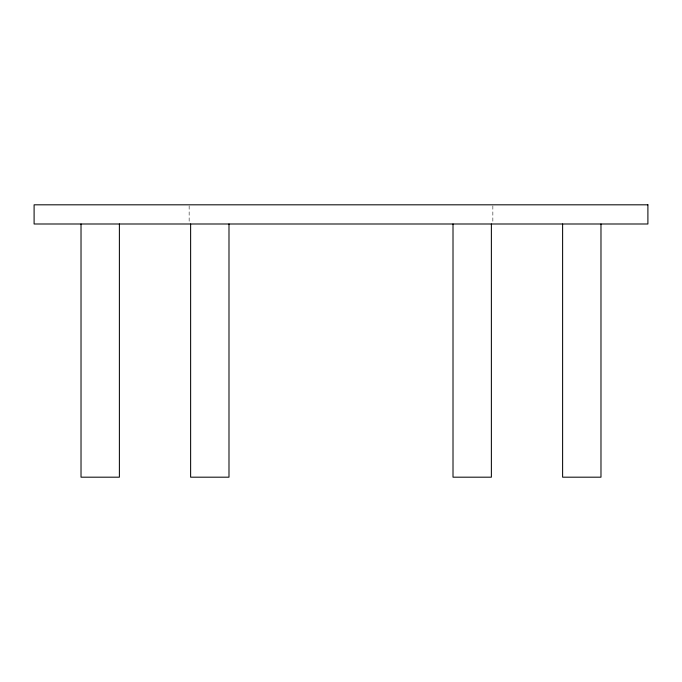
<?xml version="1.0" encoding="UTF-8"?>
<svg xmlns="http://www.w3.org/2000/svg" width="682" height="682" viewBox="0 0 682 682"><rect width="100%" height="100%" fill="white"/><g stroke="black" fill="none" stroke-linecap="round" stroke-linejoin="round"><path stroke-width="0.51" stroke-dasharray="3.41 2.56" d="M492.856 205.879L492.856 222.929M189.144 205.879L189.144 222.929"/><path stroke-width="1.02" d="M600.978 223.994L600.978 477.187L562.616 477.187L562.616 223.994M491.372 223.994L491.372 477.187L453.01 477.187L453.01 223.994M228.99 223.994L228.99 477.187L190.628 477.187L190.628 223.994M119.384 223.994L119.384 477.187L81.022 477.187L81.022 223.994M647.9 204.813L34.1 204.813L34.1 223.994L647.9 223.994L647.9 204.813"/></g></svg>
